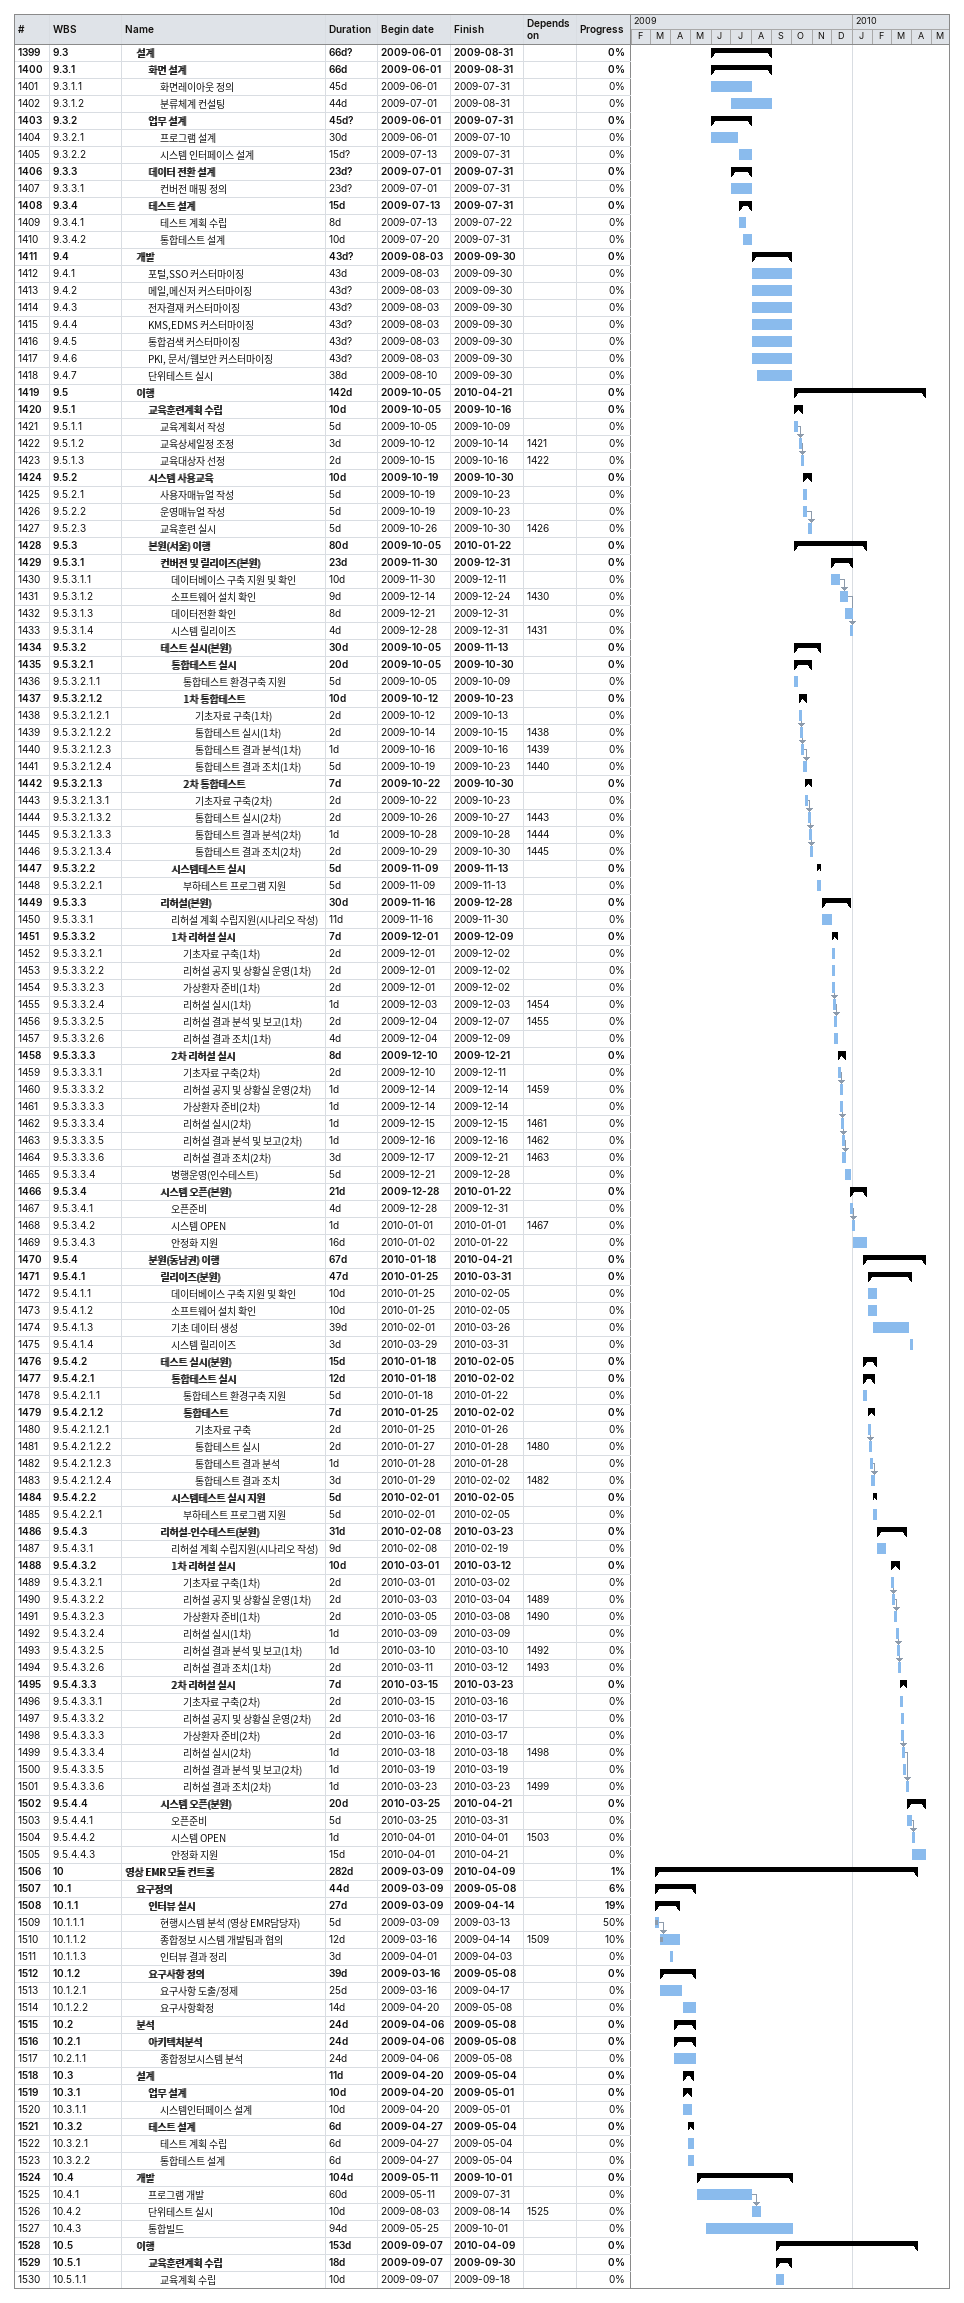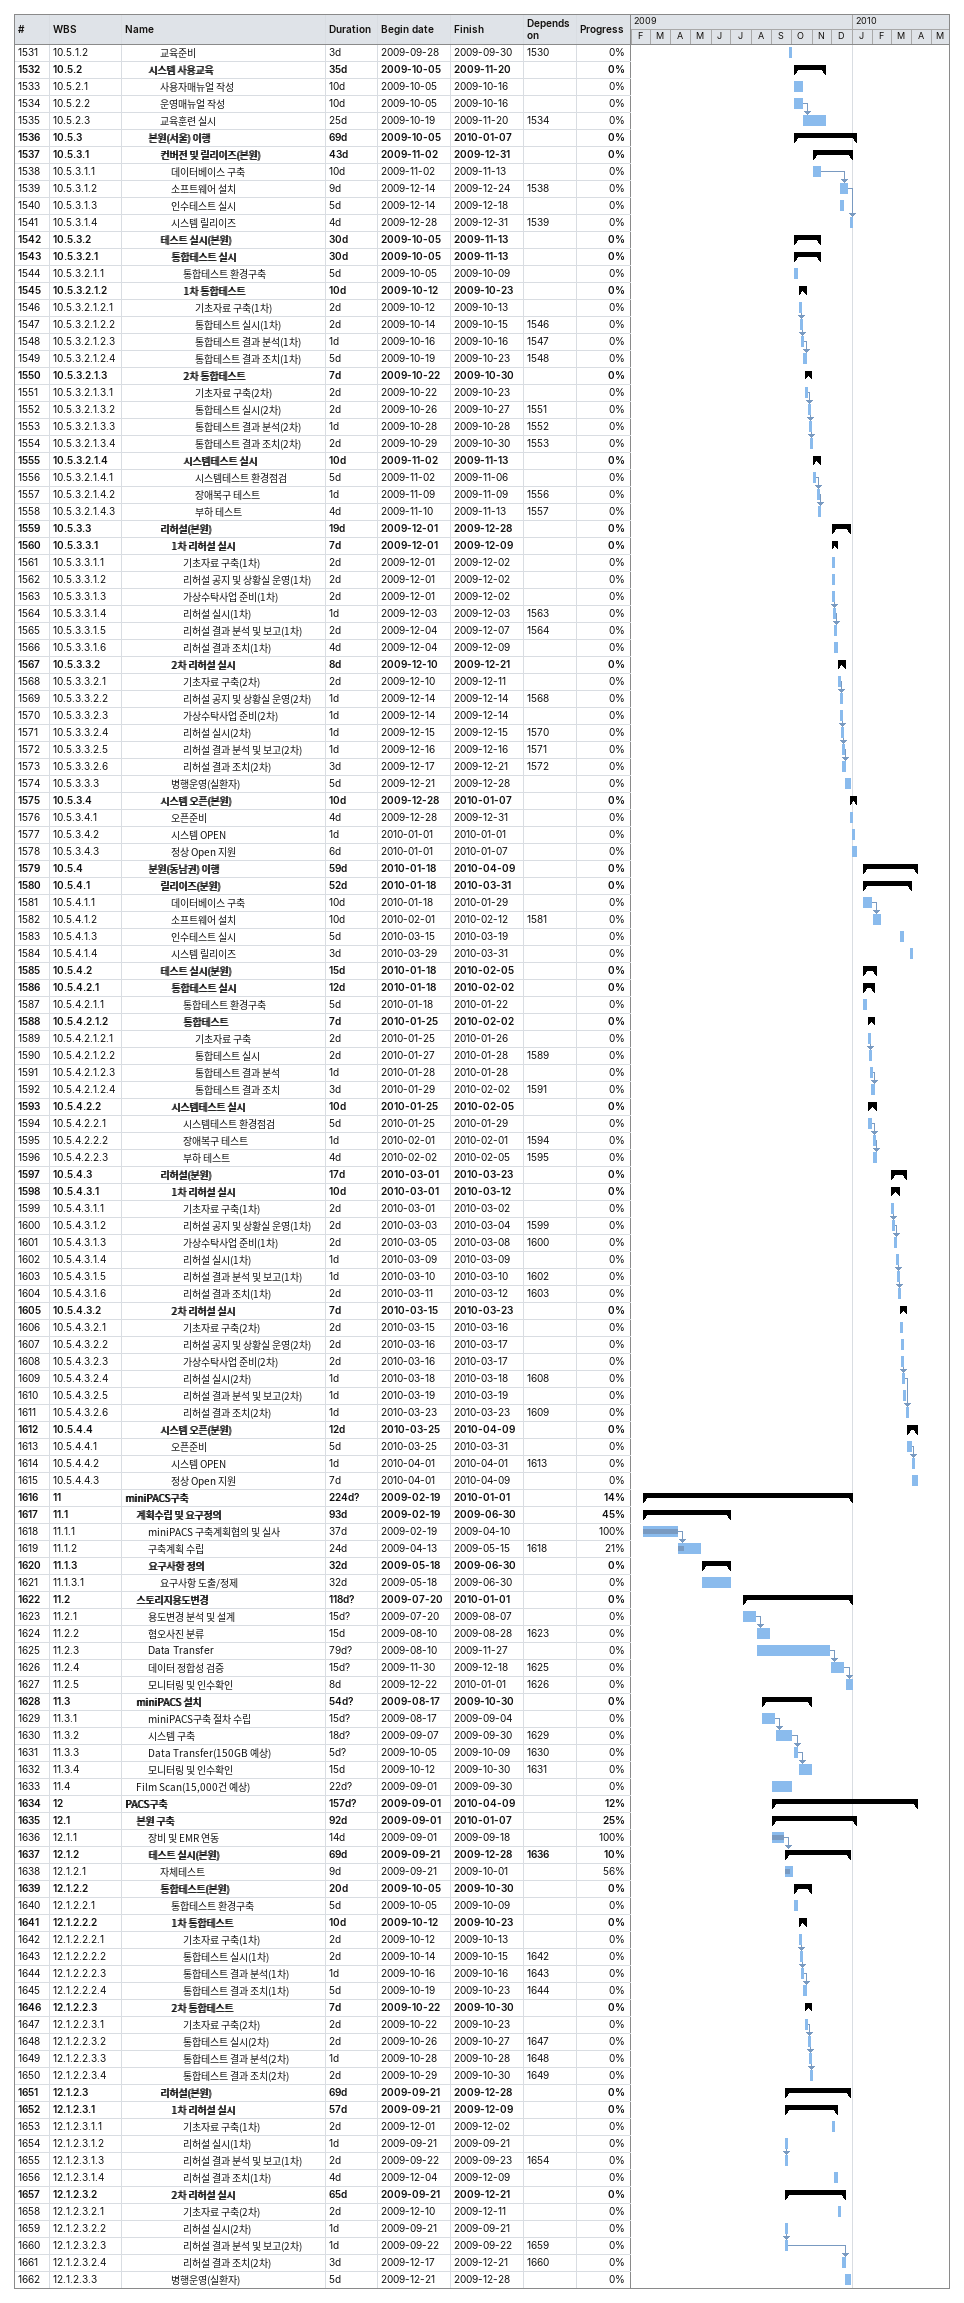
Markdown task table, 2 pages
| ID | WBS | Task | Duration | Start | Finish | Predecessors | % complete |
|---|---|---|---|---|---|---|---|
| 1399 | 9.3 | **설계** | 66d? | 2009-06-01 | 2009-08-31 |  | 0 |
| 1400 | 9.3.1 | **화면 설계** | 66d | 2009-06-01 | 2009-08-31 |  | 0 |
| 1401 | 9.3.1.1 | 화면레이아웃 정의 | 45d | 2009-06-01 | 2009-07-31 |  | 0 |
| 1402 | 9.3.1.2 | 분류체계 컨설팅 | 44d | 2009-07-01 | 2009-08-31 |  | 0 |
| 1403 | 9.3.2 | **업무 설계** | 45d? | 2009-06-01 | 2009-07-31 |  | 0 |
| 1404 | 9.3.2.1 | 프로그램 설계 | 30d | 2009-06-01 | 2009-07-10 |  | 0 |
| 1405 | 9.3.2.2 | 시스템 인터페이스 설계 | 15d? | 2009-07-13 | 2009-07-31 |  | 0 |
| 1406 | 9.3.3 | **데이터 전환 설계** | 23d? | 2009-07-01 | 2009-07-31 |  | 0 |
| 1407 | 9.3.3.1 | 컨버전 매핑 정의 | 23d? | 2009-07-01 | 2009-07-31 |  | 0 |
| 1408 | 9.3.4 | **테스트 설계** | 15d | 2009-07-13 | 2009-07-31 |  | 0 |
| 1409 | 9.3.4.1 | 테스트 계획 수립 | 8d | 2009-07-13 | 2009-07-22 |  | 0 |
| 1410 | 9.3.4.2 | 통합테스트 설계 | 10d | 2009-07-20 | 2009-07-31 |  | 0 |
| 1411 | 9.4 | **개발** | 43d? | 2009-08-03 | 2009-09-30 |  | 0 |
| 1412 | 9.4.1 | 포털,SSO 커스터마이징 | 43d | 2009-08-03 | 2009-09-30 |  | 0 |
| 1413 | 9.4.2 | 메일,메신저 커스터마이징 | 43d? | 2009-08-03 | 2009-09-30 |  | 0 |
| 1414 | 9.4.3 | 전자결재 커스터마이징 | 43d? | 2009-08-03 | 2009-09-30 |  | 0 |
| 1415 | 9.4.4 | KMS,EDMS 커스터마이징 | 43d? | 2009-08-03 | 2009-09-30 |  | 0 |
| 1416 | 9.4.5 | 통합검색 커스터마이징 | 43d? | 2009-08-03 | 2009-09-30 |  | 0 |
| 1417 | 9.4.6 | PKI, 문서/웹보안 커스터마이징 | 43d? | 2009-08-03 | 2009-09-30 |  | 0 |
| 1418 | 9.4.7 | 단위테스트 실시 | 38d | 2009-08-10 | 2009-09-30 |  | 0 |
| 1419 | 9.5 | **이행** | 142d | 2009-10-05 | 2010-04-21 |  | 0 |
| 1420 | 9.5.1 | **교육훈련계획 수립** | 10d | 2009-10-05 | 2009-10-16 |  | 0 |
| 1421 | 9.5.1.1 | 교육계획서 작성 | 5d | 2009-10-05 | 2009-10-09 |  | 0 |
| 1422 | 9.5.1.2 | 교육상세일정 조정 | 3d | 2009-10-12 | 2009-10-14 | 1421 | 0 |
| 1423 | 9.5.1.3 | 교육대상자 선정 | 2d | 2009-10-15 | 2009-10-16 | 1422 | 0 |
| 1424 | 9.5.2 | **시스템 사용교육** | 10d | 2009-10-19 | 2009-10-30 |  | 0 |
| 1425 | 9.5.2.1 | 사용자매뉴얼 작성 | 5d | 2009-10-19 | 2009-10-23 |  | 0 |
| 1426 | 9.5.2.2 | 운영매뉴얼 작성 | 5d | 2009-10-19 | 2009-10-23 |  | 0 |
| 1427 | 9.5.2.3 | 교육훈련 실시 | 5d | 2009-10-26 | 2009-10-30 | 1426 | 0 |
| 1428 | 9.5.3 | **본원(서울) 이행** | 80d | 2009-10-05 | 2010-01-22 |  | 0 |
| 1429 | 9.5.3.1 | **컨버전 및 릴리이즈(본원)** | 23d | 2009-11-30 | 2009-12-31 |  | 0 |
| 1430 | 9.5.3.1.1 | 데이터베이스 구축 지원 및 확인 | 10d | 2009-11-30 | 2009-12-11 |  | 0 |
| 1431 | 9.5.3.1.2 | 소프트웨어 설치 확인 | 9d | 2009-12-14 | 2009-12-24 | 1430 | 0 |
| 1432 | 9.5.3.1.3 | 데이터전환 확인 | 8d | 2009-12-21 | 2009-12-31 |  | 0 |
| 1433 | 9.5.3.1.4 | 시스템 릴리이즈 | 4d | 2009-12-28 | 2009-12-31 | 1431 | 0 |
| 1434 | 9.5.3.2 | **테스트 실시(본원)** | 30d | 2009-10-05 | 2009-11-13 |  | 0 |
| 1435 | 9.5.3.2.1 | **통합테스트 실시** | 20d | 2009-10-05 | 2009-10-30 |  | 0 |
| 1436 | 9.5.3.2.1.1 | 통합테스트 환경구축 지원 | 5d | 2009-10-05 | 2009-10-09 |  | 0 |
| 1437 | 9.5.3.2.1.2 | **1차 통합테스트** | 10d | 2009-10-12 | 2009-10-23 |  | 0 |
| 1438 | 9.5.3.2.1.2.1 | 기초자료 구축(1차) | 2d | 2009-10-12 | 2009-10-13 |  | 0 |
| 1439 | 9.5.3.2.1.2.2 | 통합테스트 실시(1차) | 2d | 2009-10-14 | 2009-10-15 | 1438 | 0 |
| 1440 | 9.5.3.2.1.2.3 | 통합테스트 결과 분석(1차) | 1d | 2009-10-16 | 2009-10-16 | 1439 | 0 |
| 1441 | 9.5.3.2.1.2.4 | 통합테스트 결과 조치(1차) | 5d | 2009-10-19 | 2009-10-23 | 1440 | 0 |
| 1442 | 9.5.3.2.1.3 | **2차 통합테스트** | 7d | 2009-10-22 | 2009-10-30 |  | 0 |
| 1443 | 9.5.3.2.1.3.1 | 기초자료 구축(2차) | 2d | 2009-10-22 | 2009-10-23 |  | 0 |
| 1444 | 9.5.3.2.1.3.2 | 통합테스트 실시(2차) | 2d | 2009-10-26 | 2009-10-27 | 1443 | 0 |
| 1445 | 9.5.3.2.1.3.3 | 통합테스트 결과 분석(2차) | 1d | 2009-10-28 | 2009-10-28 | 1444 | 0 |
| 1446 | 9.5.3.2.1.3.4 | 통합테스트 결과 조치(2차) | 2d | 2009-10-29 | 2009-10-30 | 1445 | 0 |
| 1447 | 9.5.3.2.2 | **시스템테스트 실시** | 5d | 2009-11-09 | 2009-11-13 |  | 0 |
| 1448 | 9.5.3.2.2.1 | 부하테스트 프로그램 지원 | 5d | 2009-11-09 | 2009-11-13 |  | 0 |
| 1449 | 9.5.3.3 | **리허설(본원)** | 30d | 2009-11-16 | 2009-12-28 |  | 0 |
| 1450 | 9.5.3.3.1 | 리허설 계획 수립지원(시나리오 작성) | 11d | 2009-11-16 | 2009-11-30 |  | 0 |
| 1451 | 9.5.3.3.2 | **1차 리허설 실시** | 7d | 2009-12-01 | 2009-12-09 |  | 0 |
| 1452 | 9.5.3.3.2.1 | 기초자료 구축(1차) | 2d | 2009-12-01 | 2009-12-02 |  | 0 |
| 1453 | 9.5.3.3.2.2 | 리허설 공지 및 상황실 운영(1차) | 2d | 2009-12-01 | 2009-12-02 |  | 0 |
| 1454 | 9.5.3.3.2.3 | 가상환자 준비(1차) | 2d | 2009-12-01 | 2009-12-02 |  | 0 |
| 1455 | 9.5.3.3.2.4 | 리허설 실시(1차) | 1d | 2009-12-03 | 2009-12-03 | 1454 | 0 |
| 1456 | 9.5.3.3.2.5 | 리허설 결과 분석 및 보고(1차) | 2d | 2009-12-04 | 2009-12-07 | 1455 | 0 |
| 1457 | 9.5.3.3.2.6 | 리허설 결과 조치(1차) | 4d | 2009-12-04 | 2009-12-09 |  | 0 |
| 1458 | 9.5.3.3.3 | **2차 리허설 실시** | 8d | 2009-12-10 | 2009-12-21 |  | 0 |
| 1459 | 9.5.3.3.3.1 | 기초자료 구축(2차) | 2d | 2009-12-10 | 2009-12-11 |  | 0 |
| 1460 | 9.5.3.3.3.2 | 리허설 공지 및 상황실 운영(2차) | 1d | 2009-12-14 | 2009-12-14 | 1459 | 0 |
| 1461 | 9.5.3.3.3.3 | 가상환자 준비(2차) | 1d | 2009-12-14 | 2009-12-14 |  | 0 |
| 1462 | 9.5.3.3.3.4 | 리허설 실시(2차) | 1d | 2009-12-15 | 2009-12-15 | 1461 | 0 |
| 1463 | 9.5.3.3.3.5 | 리허설 결과 분석 및 보고(2차) | 1d | 2009-12-16 | 2009-12-16 | 1462 | 0 |
| 1464 | 9.5.3.3.3.6 | 리허설 결과 조치(2차) | 3d | 2009-12-17 | 2009-12-21 | 1463 | 0 |
| 1465 | 9.5.3.3.4 | 병행운영(인수테스트) | 5d | 2009-12-21 | 2009-12-28 |  | 0 |
| 1466 | 9.5.3.4 | **시스템 오픈(본원)** | 21d | 2009-12-28 | 2010-01-22 |  | 0 |
| 1467 | 9.5.3.4.1 | 오픈준비 | 4d | 2009-12-28 | 2009-12-31 |  | 0 |
| 1468 | 9.5.3.4.2 | 시스템 OPEN | 1d | 2010-01-01 | 2010-01-01 | 1467 | 0 |
| 1469 | 9.5.3.4.3 | 안정화 지원 | 16d | 2010-01-02 | 2010-01-22 |  | 0 |
| 1470 | 9.5.4 | **분원(동남권) 이행** | 67d | 2010-01-18 | 2010-04-21 |  | 0 |
| 1471 | 9.5.4.1 | **릴리이즈(분원)** | 47d | 2010-01-25 | 2010-03-31 |  | 0 |
| 1472 | 9.5.4.1.1 | 데이터베이스 구축 지원 및 확인 | 10d | 2010-01-25 | 2010-02-05 |  | 0 |
| 1473 | 9.5.4.1.2 | 소프트웨어 설치 확인 | 10d | 2010-01-25 | 2010-02-05 |  | 0 |
| 1474 | 9.5.4.1.3 | 기초 데이터 생성 | 39d | 2010-02-01 | 2010-03-26 |  | 0 |
| 1475 | 9.5.4.1.4 | 시스템 릴리이즈 | 3d | 2010-03-29 | 2010-03-31 |  | 0 |
| 1476 | 9.5.4.2 | **테스트 실시(분원)** | 15d | 2010-01-18 | 2010-02-05 |  | 0 |
| 1477 | 9.5.4.2.1 | **통합테스트 실시** | 12d | 2010-01-18 | 2010-02-02 |  | 0 |
| 1478 | 9.5.4.2.1.1 | 통합테스트 환경구축 지원 | 5d | 2010-01-18 | 2010-01-22 |  | 0 |
| 1479 | 9.5.4.2.1.2 | **통합테스트** | 7d | 2010-01-25 | 2010-02-02 |  | 0 |
| 1480 | 9.5.4.2.1.2.1 | 기초자료 구축 | 2d | 2010-01-25 | 2010-01-26 |  | 0 |
| 1481 | 9.5.4.2.1.2.2 | 통합테스트 실시 | 2d | 2010-01-27 | 2010-01-28 | 1480 | 0 |
| 1482 | 9.5.4.2.1.2.3 | 통합테스트 결과 분석 | 1d | 2010-01-28 | 2010-01-28 |  | 0 |
| 1483 | 9.5.4.2.1.2.4 | 통합테스트 결과 조치 | 3d | 2010-01-29 | 2010-02-02 | 1482 | 0 |
| 1484 | 9.5.4.2.2 | **시스템테스트 실시 지원** | 5d | 2010-02-01 | 2010-02-05 |  | 0 |
| 1485 | 9.5.4.2.2.1 | 부하테스트 프로그램 지원 | 5d | 2010-02-01 | 2010-02-05 |  | 0 |
| 1486 | 9.5.4.3 | **리허설-인수테스트(분원)** | 31d | 2010-02-08 | 2010-03-23 |  | 0 |
| 1487 | 9.5.4.3.1 | 리허설 계획 수립지원(시나리오 작성) | 9d | 2010-02-08 | 2010-02-19 |  | 0 |
| 1488 | 9.5.4.3.2 | **1차 리허설 실시** | 10d | 2010-03-01 | 2010-03-12 |  | 0 |
| 1489 | 9.5.4.3.2.1 | 기초자료 구축(1차) | 2d | 2010-03-01 | 2010-03-02 |  | 0 |
| 1490 | 9.5.4.3.2.2 | 리허설 공지 및 상황실 운영(1차) | 2d | 2010-03-03 | 2010-03-04 | 1489 | 0 |
| 1491 | 9.5.4.3.2.3 | 가상환자 준비(1차) | 2d | 2010-03-05 | 2010-03-08 | 1490 | 0 |
| 1492 | 9.5.4.3.2.4 | 리허설 실시(1차) | 1d | 2010-03-09 | 2010-03-09 |  | 0 |
| 1493 | 9.5.4.3.2.5 | 리허설 결과 분석 및 보고(1차) | 1d | 2010-03-10 | 2010-03-10 | 1492 | 0 |
| 1494 | 9.5.4.3.2.6 | 리허설 결과 조치(1차) | 2d | 2010-03-11 | 2010-03-12 | 1493 | 0 |
| 1495 | 9.5.4.3.3 | **2차 리허설 실시** | 7d | 2010-03-15 | 2010-03-23 |  | 0 |
| 1496 | 9.5.4.3.3.1 | 기초자료 구축(2차) | 2d | 2010-03-15 | 2010-03-16 |  | 0 |
| 1497 | 9.5.4.3.3.2 | 리허설 공지 및 상황실 운영(2차) | 2d | 2010-03-16 | 2010-03-17 |  | 0 |
| 1498 | 9.5.4.3.3.3 | 가상환자 준비(2차) | 2d | 2010-03-16 | 2010-03-17 |  | 0 |
| 1499 | 9.5.4.3.3.4 | 리허설 실시(2차) | 1d | 2010-03-18 | 2010-03-18 | 1498 | 0 |
| 1500 | 9.5.4.3.3.5 | 리허설 결과 분석 및 보고(2차) | 1d | 2010-03-19 | 2010-03-19 |  | 0 |
| 1501 | 9.5.4.3.3.6 | 리허설 결과 조치(2차) | 1d | 2010-03-23 | 2010-03-23 | 1499 | 0 |
| 1502 | 9.5.4.4 | **시스템 오픈(분원)** | 20d | 2010-03-25 | 2010-04-21 |  | 0 |
| 1503 | 9.5.4.4.1 | 오픈준비 | 5d | 2010-03-25 | 2010-03-31 |  | 0 |
| 1504 | 9.5.4.4.2 | 시스템 OPEN | 1d | 2010-04-01 | 2010-04-01 | 1503 | 0 |
| 1505 | 9.5.4.4.3 | 안정화 지원 | 15d | 2010-04-01 | 2010-04-21 |  | 0 |
| 1506 | 10 | **영상 EMR 모듈 컨트롤** | 282d | 2009-03-09 | 2010-04-09 |  | 1 |
| 1507 | 10.1 | **요구정의** | 44d | 2009-03-09 | 2009-05-08 |  | 6 |
| 1508 | 10.1.1 | **인터뷰 실시** | 27d | 2009-03-09 | 2009-04-14 |  | 19 |
| 1509 | 10.1.1.1 | 현행시스템 분석 (영상 EMR담당자) | 5d | 2009-03-09 | 2009-03-13 |  | 50 |
| 1510 | 10.1.1.2 | 종합정보 시스템 개발팀과 협의 | 12d | 2009-03-16 | 2009-04-14 | 1509 | 10 |
| 1511 | 10.1.1.3 | 인터뷰 결과 정리 | 3d | 2009-04-01 | 2009-04-03 |  | 0 |
| 1512 | 10.1.2 | **요구사항 정의** | 39d | 2009-03-16 | 2009-05-08 |  | 0 |
| 1513 | 10.1.2.1 | 요구사항 도출/정제 | 25d | 2009-03-16 | 2009-04-17 |  | 0 |
| 1514 | 10.1.2.2 | 요구사항확정 | 14d | 2009-04-20 | 2009-05-08 |  | 0 |
| 1515 | 10.2 | **분석** | 24d | 2009-04-06 | 2009-05-08 |  | 0 |
| 1516 | 10.2.1 | **아키텍처분석** | 24d | 2009-04-06 | 2009-05-08 |  | 0 |
| 1517 | 10.2.1.1 | 종합정보시스템 분석 | 24d | 2009-04-06 | 2009-05-08 |  | 0 |
| 1518 | 10.3 | **설계** | 11d | 2009-04-20 | 2009-05-04 |  | 0 |
| 1519 | 10.3.1 | **업무 설계** | 10d | 2009-04-20 | 2009-05-01 |  | 0 |
| 1520 | 10.3.1.1 | 시스템인터페이스 설계 | 10d | 2009-04-20 | 2009-05-01 |  | 0 |
| 1521 | 10.3.2 | **테스트 설계** | 6d | 2009-04-27 | 2009-05-04 |  | 0 |
| 1522 | 10.3.2.1 | 테스트 계획 수립 | 6d | 2009-04-27 | 2009-05-04 |  | 0 |
| 1523 | 10.3.2.2 | 통합테스트 설계 | 6d | 2009-04-27 | 2009-05-04 |  | 0 |
| 1524 | 10.4 | **개발** | 104d | 2009-05-11 | 2009-10-01 |  | 0 |
| 1525 | 10.4.1 | 프로그램 개발 | 60d | 2009-05-11 | 2009-07-31 |  | 0 |
| 1526 | 10.4.2 | 단위테스트 실시 | 10d | 2009-08-03 | 2009-08-14 | 1525 | 0 |
| 1527 | 10.4.3 | 통합빌드 | 94d | 2009-05-25 | 2009-10-01 |  | 0 |
| 1528 | 10.5 | **이행** | 153d | 2009-09-07 | 2010-04-09 |  | 0 |
| 1529 | 10.5.1 | **교육훈련계획 수립** | 18d | 2009-09-07 | 2009-09-30 |  | 0 |
| 1530 | 10.5.1.1 | 교육계획 수립 | 10d | 2009-09-07 | 2009-09-18 |  | 0 |
| 1531 | 10.5.1.2 | 교육준비 | 3d | 2009-09-28 | 2009-09-30 | 1530 | 0 |
| 1532 | 10.5.2 | **시스템 사용교육** | 35d | 2009-10-05 | 2009-11-20 |  | 0 |
| 1533 | 10.5.2.1 | 사용자매뉴얼 작성 | 10d | 2009-10-05 | 2009-10-16 |  | 0 |
| 1534 | 10.5.2.2 | 운영매뉴얼 작성 | 10d | 2009-10-05 | 2009-10-16 |  | 0 |
| 1535 | 10.5.2.3 | 교육훈련 실시 | 25d | 2009-10-19 | 2009-11-20 | 1534 | 0 |
| 1536 | 10.5.3 | **본원(서울) 이행** | 69d | 2009-10-05 | 2010-01-07 |  | 0 |
| 1537 | 10.5.3.1 | **컨버전 및 릴리이즈(본원)** | 43d | 2009-11-02 | 2009-12-31 |  | 0 |
| 1538 | 10.5.3.1.1 | 데이터베이스 구축 | 10d | 2009-11-02 | 2009-11-13 |  | 0 |
| 1539 | 10.5.3.1.2 | 소프트웨어 설치 | 9d | 2009-12-14 | 2009-12-24 | 1538 | 0 |
| 1540 | 10.5.3.1.3 | 인수테스트 실시 | 5d | 2009-12-14 | 2009-12-18 |  | 0 |
| 1541 | 10.5.3.1.4 | 시스템 릴리이즈 | 4d | 2009-12-28 | 2009-12-31 | 1539 | 0 |
| 1542 | 10.5.3.2 | **테스트 실시(본원)** | 30d | 2009-10-05 | 2009-11-13 |  | 0 |
| 1543 | 10.5.3.2.1 | **통합테스트 실시** | 30d | 2009-10-05 | 2009-11-13 |  | 0 |
| 1544 | 10.5.3.2.1.1 | 통합테스트 환경구축 | 5d | 2009-10-05 | 2009-10-09 |  | 0 |
| 1545 | 10.5.3.2.1.2 | **1차 통합테스트** | 10d | 2009-10-12 | 2009-10-23 |  | 0 |
| 1546 | 10.5.3.2.1.2.1 | 기초자료 구축(1차) | 2d | 2009-10-12 | 2009-10-13 |  | 0 |
| 1547 | 10.5.3.2.1.2.2 | 통합테스트 실시(1차) | 2d | 2009-10-14 | 2009-10-15 | 1546 | 0 |
| 1548 | 10.5.3.2.1.2.3 | 통합테스트 결과 분석(1차) | 1d | 2009-10-16 | 2009-10-16 | 1547 | 0 |
| 1549 | 10.5.3.2.1.2.4 | 통합테스트 결과 조치(1차) | 5d | 2009-10-19 | 2009-10-23 | 1548 | 0 |
| 1550 | 10.5.3.2.1.3 | **2차 통합테스트** | 7d | 2009-10-22 | 2009-10-30 |  | 0 |
| 1551 | 10.5.3.2.1.3.1 | 기초자료 구축(2차) | 2d | 2009-10-22 | 2009-10-23 |  | 0 |
| 1552 | 10.5.3.2.1.3.2 | 통합테스트 실시(2차) | 2d | 2009-10-26 | 2009-10-27 | 1551 | 0 |
| 1553 | 10.5.3.2.1.3.3 | 통합테스트 결과 분석(2차) | 1d | 2009-10-28 | 2009-10-28 | 1552 | 0 |
| 1554 | 10.5.3.2.1.3.4 | 통합테스트 결과 조치(2차) | 2d | 2009-10-29 | 2009-10-30 | 1553 | 0 |
| 1555 | 10.5.3.2.1.4 | **시스템테스트 실시** | 10d | 2009-11-02 | 2009-11-13 |  | 0 |
| 1556 | 10.5.3.2.1.4.1 | 시스템테스트 환경점검 | 5d | 2009-11-02 | 2009-11-06 |  | 0 |
| 1557 | 10.5.3.2.1.4.2 | 장애복구 테스트 | 1d | 2009-11-09 | 2009-11-09 | 1556 | 0 |
| 1558 | 10.5.3.2.1.4.3 | 부하 테스트 | 4d | 2009-11-10 | 2009-11-13 | 1557 | 0 |
| 1559 | 10.5.3.3 | **리허설(본원)** | 19d | 2009-12-01 | 2009-12-28 |  | 0 |
| 1560 | 10.5.3.3.1 | **1차 리허설 실시** | 7d | 2009-12-01 | 2009-12-09 |  | 0 |
| 1561 | 10.5.3.3.1.1 | 기초자료 구축(1차) | 2d | 2009-12-01 | 2009-12-02 |  | 0 |
| 1562 | 10.5.3.3.1.2 | 리허설 공지 및 상황실 운영(1차) | 2d | 2009-12-01 | 2009-12-02 |  | 0 |
| 1563 | 10.5.3.3.1.3 | 가상수탁사업 준비(1차) | 2d | 2009-12-01 | 2009-12-02 |  | 0 |
| 1564 | 10.5.3.3.1.4 | 리허설 실시(1차) | 1d | 2009-12-03 | 2009-12-03 | 1563 | 0 |
| 1565 | 10.5.3.3.1.5 | 리허설 결과 분석 및 보고(1차) | 2d | 2009-12-04 | 2009-12-07 | 1564 | 0 |
| 1566 | 10.5.3.3.1.6 | 리허설 결과 조치(1차) | 4d | 2009-12-04 | 2009-12-09 |  | 0 |
| 1567 | 10.5.3.3.2 | **2차 리허설 실시** | 8d | 2009-12-10 | 2009-12-21 |  | 0 |
| 1568 | 10.5.3.3.2.1 | 기초자료 구축(2차) | 2d | 2009-12-10 | 2009-12-11 |  | 0 |
| 1569 | 10.5.3.3.2.2 | 리허설 공지 및 상황실 운영(2차) | 1d | 2009-12-14 | 2009-12-14 | 1568 | 0 |
| 1570 | 10.5.3.3.2.3 | 가상수탁사업 준비(2차) | 1d | 2009-12-14 | 2009-12-14 |  | 0 |
| 1571 | 10.5.3.3.2.4 | 리허설 실시(2차) | 1d | 2009-12-15 | 2009-12-15 | 1570 | 0 |
| 1572 | 10.5.3.3.2.5 | 리허설 결과 분석 및 보고(2차) | 1d | 2009-12-16 | 2009-12-16 | 1571 | 0 |
| 1573 | 10.5.3.3.2.6 | 리허설 결과 조치(2차) | 3d | 2009-12-17 | 2009-12-21 | 1572 | 0 |
| 1574 | 10.5.3.3.3 | 병행운영(실환자) | 5d | 2009-12-21 | 2009-12-28 |  | 0 |
| 1575 | 10.5.3.4 | **시스템 오픈(본원)** | 10d | 2009-12-28 | 2010-01-07 |  | 0 |
| 1576 | 10.5.3.4.1 | 오픈준비 | 4d | 2009-12-28 | 2009-12-31 |  | 0 |
| 1577 | 10.5.3.4.2 | 시스템 OPEN | 1d | 2010-01-01 | 2010-01-01 |  | 0 |
| 1578 | 10.5.3.4.3 | 정상 Open 지원 | 6d | 2010-01-01 | 2010-01-07 |  | 0 |
| 1579 | 10.5.4 | **분원(동남권) 이행** | 59d | 2010-01-18 | 2010-04-09 |  | 0 |
| 1580 | 10.5.4.1 | **릴리이즈(분원)** | 52d | 2010-01-18 | 2010-03-31 |  | 0 |
| 1581 | 10.5.4.1.1 | 데이터베이스 구축 | 10d | 2010-01-18 | 2010-01-29 |  | 0 |
| 1582 | 10.5.4.1.2 | 소프트웨어 설치 | 10d | 2010-02-01 | 2010-02-12 | 1581 | 0 |
| 1583 | 10.5.4.1.3 | 인수테스트 실시 | 5d | 2010-03-15 | 2010-03-19 |  | 0 |
| 1584 | 10.5.4.1.4 | 시스템 릴리이즈 | 3d | 2010-03-29 | 2010-03-31 |  | 0 |
| 1585 | 10.5.4.2 | **테스트 실시(분원)** | 15d | 2010-01-18 | 2010-02-05 |  | 0 |
| 1586 | 10.5.4.2.1 | **통합테스트 실시** | 12d | 2010-01-18 | 2010-02-02 |  | 0 |
| 1587 | 10.5.4.2.1.1 | 통합테스트 환경구축 | 5d | 2010-01-18 | 2010-01-22 |  | 0 |
| 1588 | 10.5.4.2.1.2 | **통합테스트** | 7d | 2010-01-25 | 2010-02-02 |  | 0 |
| 1589 | 10.5.4.2.1.2.1 | 기초자료 구축 | 2d | 2010-01-25 | 2010-01-26 |  | 0 |
| 1590 | 10.5.4.2.1.2.2 | 통합테스트 실시 | 2d | 2010-01-27 | 2010-01-28 | 1589 | 0 |
| 1591 | 10.5.4.2.1.2.3 | 통합테스트 결과 분석 | 1d | 2010-01-28 | 2010-01-28 |  | 0 |
| 1592 | 10.5.4.2.1.2.4 | 통합테스트 결과 조치 | 3d | 2010-01-29 | 2010-02-02 | 1591 | 0 |
| 1593 | 10.5.4.2.2 | **시스템테스트 실시** | 10d | 2010-01-25 | 2010-02-05 |  | 0 |
| 1594 | 10.5.4.2.2.1 | 시스템테스트 환경점검 | 5d | 2010-01-25 | 2010-01-29 |  | 0 |
| 1595 | 10.5.4.2.2.2 | 장애복구 테스트 | 1d | 2010-02-01 | 2010-02-01 | 1594 | 0 |
| 1596 | 10.5.4.2.2.3 | 부하 테스트 | 4d | 2010-02-02 | 2010-02-05 | 1595 | 0 |
| 1597 | 10.5.4.3 | **리허설(분원)** | 17d | 2010-03-01 | 2010-03-23 |  | 0 |
| 1598 | 10.5.4.3.1 | **1차 리허설 실시** | 10d | 2010-03-01 | 2010-03-12 |  | 0 |
| 1599 | 10.5.4.3.1.1 | 기초자료 구축(1차) | 2d | 2010-03-01 | 2010-03-02 |  | 0 |
| 1600 | 10.5.4.3.1.2 | 리허설 공지 및 상황실 운영(1차) | 2d | 2010-03-03 | 2010-03-04 | 1599 | 0 |
| 1601 | 10.5.4.3.1.3 | 가상수탁사업 준비(1차) | 2d | 2010-03-05 | 2010-03-08 | 1600 | 0 |
| 1602 | 10.5.4.3.1.4 | 리허설 실시(1차) | 1d | 2010-03-09 | 2010-03-09 |  | 0 |
| 1603 | 10.5.4.3.1.5 | 리허설 결과 분석 및 보고(1차) | 1d | 2010-03-10 | 2010-03-10 | 1602 | 0 |
| 1604 | 10.5.4.3.1.6 | 리허설 결과 조치(1차) | 2d | 2010-03-11 | 2010-03-12 | 1603 | 0 |
| 1605 | 10.5.4.3.2 | **2차 리허설 실시** | 7d | 2010-03-15 | 2010-03-23 |  | 0 |
| 1606 | 10.5.4.3.2.1 | 기초자료 구축(2차) | 2d | 2010-03-15 | 2010-03-16 |  | 0 |
| 1607 | 10.5.4.3.2.2 | 리허설 공지 및 상황실 운영(2차) | 2d | 2010-03-16 | 2010-03-17 |  | 0 |
| 1608 | 10.5.4.3.2.3 | 가상수탁사업 준비(2차) | 2d | 2010-03-16 | 2010-03-17 |  | 0 |
| 1609 | 10.5.4.3.2.4 | 리허설 실시(2차) | 1d | 2010-03-18 | 2010-03-18 | 1608 | 0 |
| 1610 | 10.5.4.3.2.5 | 리허설 결과 분석 및 보고(2차) | 1d | 2010-03-19 | 2010-03-19 |  | 0 |
| 1611 | 10.5.4.3.2.6 | 리허설 결과 조치(2차) | 1d | 2010-03-23 | 2010-03-23 | 1609 | 0 |
| 1612 | 10.5.4.4 | **시스템 오픈(분원)** | 12d | 2010-03-25 | 2010-04-09 |  | 0 |
| 1613 | 10.5.4.4.1 | 오픈준비 | 5d | 2010-03-25 | 2010-03-31 |  | 0 |
| 1614 | 10.5.4.4.2 | 시스템 OPEN | 1d | 2010-04-01 | 2010-04-01 | 1613 | 0 |
| 1615 | 10.5.4.4.3 | 정상 Open 지원 | 7d | 2010-04-01 | 2010-04-09 |  | 0 |
| 1616 | 11 | **miniPACS구축** | 224d? | 2009-02-19 | 2010-01-01 |  | 14 |
| 1617 | 11.1 | **계획수립 및 요구정의** | 93d | 2009-02-19 | 2009-06-30 |  | 45 |
| 1618 | 11.1.1 | miniPACS 구축계획협의 및 실사 | 37d | 2009-02-19 | 2009-04-10 |  | 100 |
| 1619 | 11.1.2 | 구축계획 수립 | 24d | 2009-04-13 | 2009-05-15 | 1618 | 21 |
| 1620 | 11.1.3 | **요구사항 정의** | 32d | 2009-05-18 | 2009-06-30 |  | 0 |
| 1621 | 11.1.3.1 | 요구사항 도출/정제 | 32d | 2009-05-18 | 2009-06-30 |  | 0 |
| 1622 | 11.2 | **스토리지용도변경** | 118d? | 2009-07-20 | 2010-01-01 |  | 0 |
| 1623 | 11.2.1 | 용도변경 분석 및 설계 | 15d? | 2009-07-20 | 2009-08-07 |  | 0 |
| 1624 | 11.2.2 | 혐오사진 분류 | 15d | 2009-08-10 | 2009-08-28 | 1623 | 0 |
| 1625 | 11.2.3 | Data Transfer | 79d? | 2009-08-10 | 2009-11-27 |  | 0 |
| 1626 | 11.2.4 | 데이터 정합성 검증 | 15d? | 2009-11-30 | 2009-12-18 | 1625 | 0 |
| 1627 | 11.2.5 | 모니터링 및 인수확인 | 8d | 2009-12-22 | 2010-01-01 | 1626 | 0 |
| 1628 | 11.3 | **miniPACS 설치** | 54d? | 2009-08-17 | 2009-10-30 |  | 0 |
| 1629 | 11.3.1 | miniPACS구축 절차 수립 | 15d? | 2009-08-17 | 2009-09-04 |  | 0 |
| 1630 | 11.3.2 | 시스템 구축 | 18d? | 2009-09-07 | 2009-09-30 | 1629 | 0 |
| 1631 | 11.3.3 | Data Transfer(150GB 예상) | 5d? | 2009-10-05 | 2009-10-09 | 1630 | 0 |
| 1632 | 11.3.4 | 모니터링 및 인수확인 | 15d | 2009-10-12 | 2009-10-30 | 1631 | 0 |
| 1633 | 11.4 | Film Scan(15,000건 예상) | 22d? | 2009-09-01 | 2009-09-30 |  | 0 |
| 1634 | 12 | **PACS구축** | 157d? | 2009-09-01 | 2010-04-09 |  | 12 |
| 1635 | 12.1 | **본원 구축** | 92d | 2009-09-01 | 2010-01-07 |  | 25 |
| 1636 | 12.1.1 | 장비 및 EMR 연동 | 14d | 2009-09-01 | 2009-09-18 |  | 100 |
| 1637 | 12.1.2 | **테스트 실시(본원)** | 69d | 2009-09-21 | 2009-12-28 | 1636 | 10 |
| 1638 | 12.1.2.1 | 자체테스트 | 9d | 2009-09-21 | 2009-10-01 |  | 56 |
| 1639 | 12.1.2.2 | **통합테스트(본원)** | 20d | 2009-10-05 | 2009-10-30 |  | 0 |
| 1640 | 12.1.2.2.1 | 통합테스트 환경구축 | 5d | 2009-10-05 | 2009-10-09 |  | 0 |
| 1641 | 12.1.2.2.2 | **1차 통합테스트** | 10d | 2009-10-12 | 2009-10-23 |  | 0 |
| 1642 | 12.1.2.2.2.1 | 기초자료 구축(1차) | 2d | 2009-10-12 | 2009-10-13 |  | 0 |
| 1643 | 12.1.2.2.2.2 | 통합테스트 실시(1차) | 2d | 2009-10-14 | 2009-10-15 | 1642 | 0 |
| 1644 | 12.1.2.2.2.3 | 통합테스트 결과 분석(1차) | 1d | 2009-10-16 | 2009-10-16 | 1643 | 0 |
| 1645 | 12.1.2.2.2.4 | 통합테스트 결과 조치(1차) | 5d | 2009-10-19 | 2009-10-23 | 1644 | 0 |
| 1646 | 12.1.2.2.3 | **2차 통합테스트** | 7d | 2009-10-22 | 2009-10-30 |  | 0 |
| 1647 | 12.1.2.2.3.1 | 기초자료 구축(2차) | 2d | 2009-10-22 | 2009-10-23 |  | 0 |
| 1648 | 12.1.2.2.3.2 | 통합테스트 실시(2차) | 2d | 2009-10-26 | 2009-10-27 | 1647 | 0 |
| 1649 | 12.1.2.2.3.3 | 통합테스트 결과 분석(2차) | 1d | 2009-10-28 | 2009-10-28 | 1648 | 0 |
| 1650 | 12.1.2.2.3.4 | 통합테스트 결과 조치(2차) | 2d | 2009-10-29 | 2009-10-30 | 1649 | 0 |
| 1651 | 12.1.2.3 | **리허설(본원)** | 69d | 2009-09-21 | 2009-12-28 |  | 0 |
| 1652 | 12.1.2.3.1 | **1차 리허설 실시** | 57d | 2009-09-21 | 2009-12-09 |  | 0 |
| 1653 | 12.1.2.3.1.1 | 기초자료 구축(1차) | 2d | 2009-12-01 | 2009-12-02 |  | 0 |
| 1654 | 12.1.2.3.1.2 | 리허설 실시(1차) | 1d | 2009-09-21 | 2009-09-21 |  | 0 |
| 1655 | 12.1.2.3.1.3 | 리허설 결과 분석 및 보고(1차) | 2d | 2009-09-22 | 2009-09-23 | 1654 | 0 |
| 1656 | 12.1.2.3.1.4 | 리허설 결과 조치(1차) | 4d | 2009-12-04 | 2009-12-09 |  | 0 |
| 1657 | 12.1.2.3.2 | **2차 리허설 실시** | 65d | 2009-09-21 | 2009-12-21 |  | 0 |
| 1658 | 12.1.2.3.2.1 | 기초자료 구축(2차) | 2d | 2009-12-10 | 2009-12-11 |  | 0 |
| 1659 | 12.1.2.3.2.2 | 리허설 실시(2차) | 1d | 2009-09-21 | 2009-09-21 |  | 0 |
| 1660 | 12.1.2.3.2.3 | 리허설 결과 분석 및 보고(2차) | 1d | 2009-09-22 | 2009-09-22 | 1659 | 0 |
| 1661 | 12.1.2.3.2.4 | 리허설 결과 조치(2차) | 3d | 2009-12-17 | 2009-12-21 | 1660 | 0 |
| 1662 | 12.1.2.3.3 | 병행운영(실환자) | 5d | 2009-12-21 | 2009-12-28 |  | 0 |
